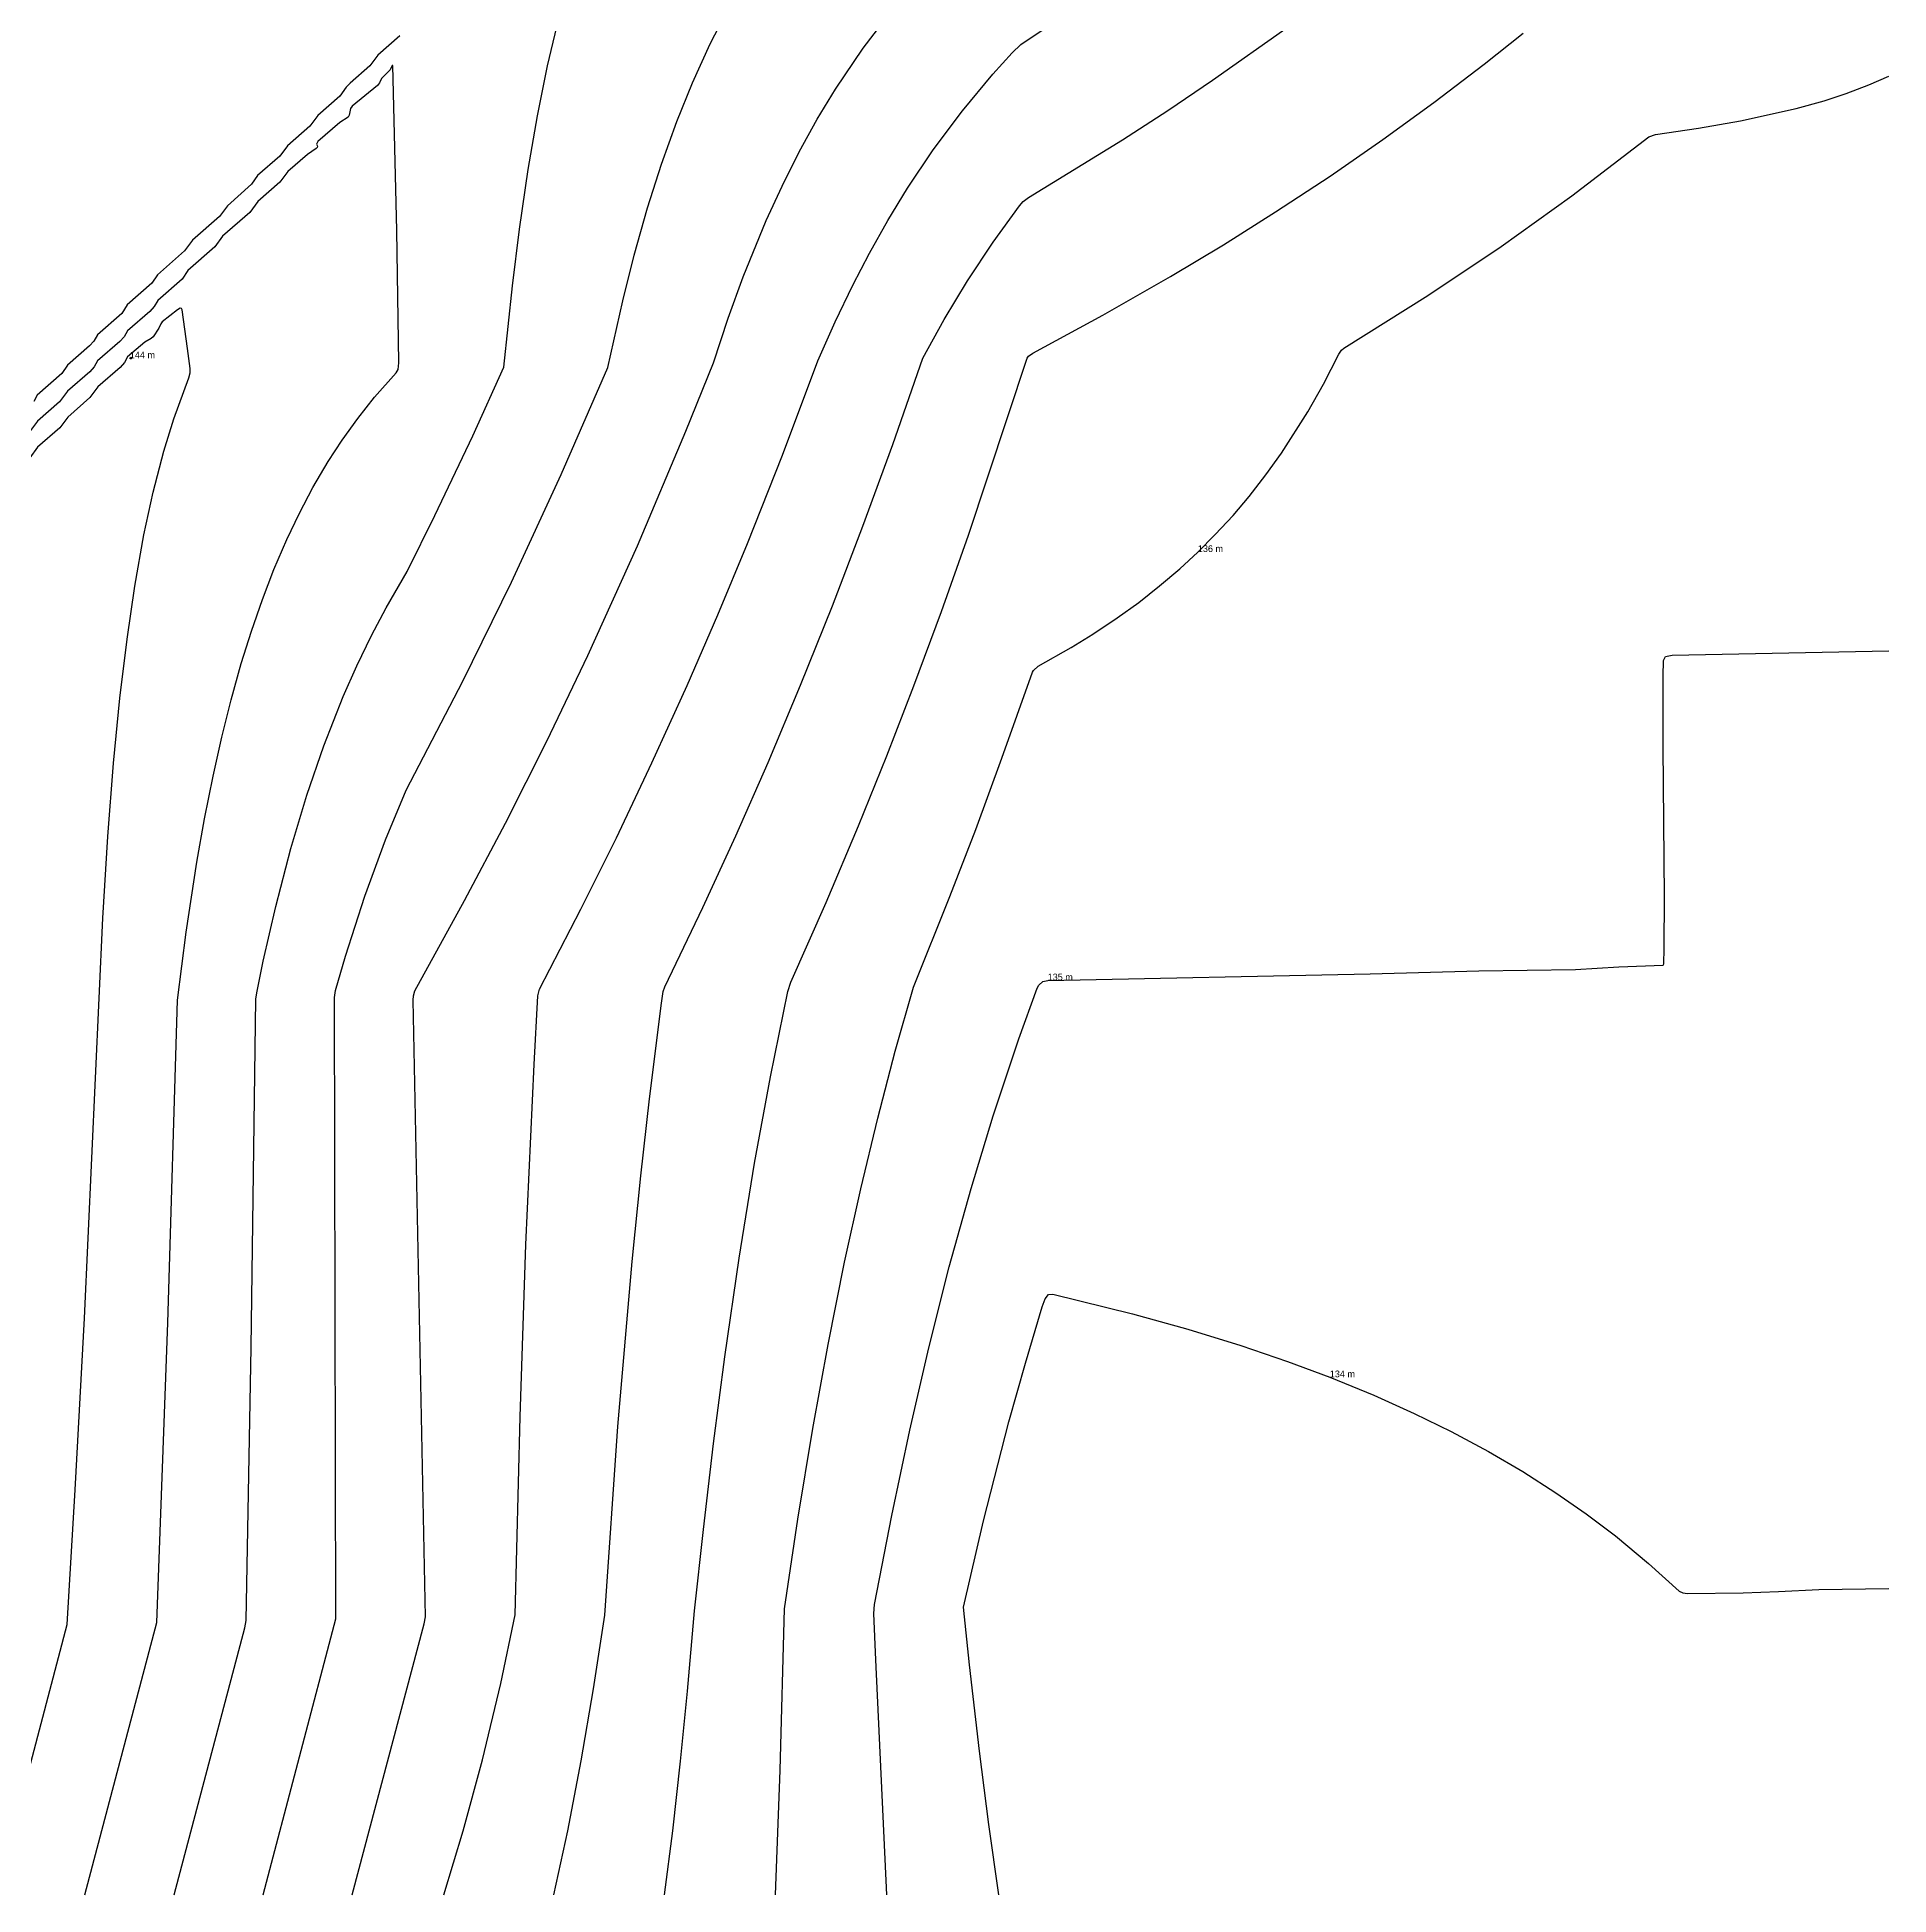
# Model space of a CAD drawing. Header units: metres. Extents: x 271913 to 272184, y 6677992 to 6678225.
# Drawn here: x 272085.8 to 272183.6, y 6677992.2 to 6678090.3 of the extents above; entities that cross this region are included whole.
import ezdxf

# ---------------------------------------------------------------- set-up
doc = ezdxf.new("R2010")
doc.units = ezdxf.units.M
doc.header["$MEASUREMENT"] = 0
for name, color, linetype in [('Contour_Line_Intermediate', 7, 'Continuous'), ('Contour_Line_Major', 7, 'Continuous'), ('FeatureAttribs', 7, 'Continuous')]:
    doc.layers.add(name, color=color, linetype=linetype)

# ---------------------------------------------------------------- blocks, each defined once
blk = doc.blocks.new('FEATURE')

msp = doc.modelspace()

# ---------------------------------------------------------------- linework, layer by layer
at = {"layer": 'Contour_Line_Intermediate', "color": 36, "true_color": 0x804000}
for points in [[(272107.246, 6677992.184, 139), (272108.273, 6677995.566, 139), (272109.287, 6677999.31, 139), (272110.258, 6678003.35, 139), (272111.018, 6678006.973, 139), (272111.28, 6678017.432, 139), (272111.587, 6678026.543, 139), (272112.019, 6678036.059, 139), (272112.221, 6678039.674, 139), (272112.298, 6678040.035, 139), (272114.494, 6678044.261, 139), (272116.37, 6678048.034, 139), (272118.248, 6678051.988, 139), (272120.104, 6678056.081, 139), (272121.723, 6678059.814, 139), (272123.291, 6678063.583, 139), (272125.143, 6678068.247, 139), (272127.022, 6678073.221, 139), (272127.932, 6678075.293, 139), (272128.859, 6678077.224, 139), (272129.744, 6678078.923, 139), (272130.71, 6678080.636, 139), (272131.755, 6678082.344, 139), (272133.119, 6678084.375, 139), (272134.663, 6678086.442, 139), (272136.269, 6678088.37, 139), (272137.287, 6678089.491, 139), (272137.747, 6678089.944, 139), (272141.281, 6678092.336, 139)], [(272097.7, 6677992.184, 141), (272101.541, 6678006.764, 141), (272101.465, 6678039.595, 141), (272101.529, 6678039.961, 141), (272102.055, 6678041.779, 141), (272103.073, 6678044.946, 141), (272104.164, 6678047.914, 141), (272105.262, 6678050.539, 141), (272108.251, 6678056.302, 141), (272110.824, 6678061.54, 141), (272113.457, 6678067.229, 141), (272115.912, 6678072.867, 141), (272116.711, 6678076.391, 141), (272117.313, 6678078.806, 141), (272118.017, 6678081.311, 141), (272118.747, 6678083.611, 141), (272119.56, 6678085.875, 141), (272120.386, 6678087.912, 141), (272121.326, 6678089.967, 141), (272122.317, 6678091.878, 141)], [(272118.911, 6677992.184, 137), (272119.344, 6677995.559, 137), (272119.762, 6677999.247, 137), (272120.131, 6678002.937, 137), (272120.505, 6678007.187, 137), (272120.964, 6678011.482, 137), (272121.499, 6678016.032, 137), (272122.093, 6678020.603, 137), (272122.85, 6678025.819, 137), (272123.668, 6678030.831, 137), (272124.505, 6678035.395, 137), (272125.434, 6678039.915, 137), (272125.59, 6678040.406, 137), (272127.459, 6678044.615, 137), (272129.171, 6678048.664, 137), (272130.662, 6678052.357, 137), (272132.093, 6678056.058, 137), (272133.548, 6678059.992, 137), (272134.974, 6678064.023, 137), (272138.082, 6678073.367, 137), (272138.158, 6678073.465, 137), (272138.385, 6678073.63, 137), (272142.08, 6678075.631, 137), (272145.659, 6678077.677, 137), (272148.459, 6678079.36, 137), (272151.21, 6678081.09, 137), (272154.092, 6678082.989, 137), (272156.872, 6678084.912, 137), (272159.565, 6678086.866, 137), (272162.226, 6678088.894, 137), (272164.296, 6678090.541, 137)], [(272088.278, 6677992.184, 143), (272092.077, 6678006.578, 143), (272092.662, 6678022.401, 143), (272093.17, 6678039.448, 143), (272093.628, 6678043.051, 143), (272094.197, 6678046.744, 143), (272094.605, 6678049.038, 143), (272095.053, 6678051.28, 143), (272095.515, 6678053.346, 143), (272096.009, 6678055.32, 143), (272096.542, 6678057.229, 143), (272097.078, 6678058.949, 143), (272097.656, 6678060.616, 143), (272098.271, 6678062.211, 143), (272098.947, 6678063.784, 143), (272099.611, 6678065.174, 143), (272100.332, 6678066.537, 143), (272101.139, 6678067.906, 143), (272101.879, 6678069.042, 143), (272102.701, 6678070.186, 143), (272103.591, 6678071.305, 143), (272104.722, 6678072.584, 143), (272104.827, 6678072.765, 143), (272104.872, 6678073.121, 143), (272104.772, 6678080.114, 143), (272104.549, 6678088.826, 143), (272104.523, 6678088.834, 143), (272104.419, 6678088.597, 143), (272103.957, 6678088.145, 143), (272103.856, 6678087.915, 143), (272103.734, 6678087.779, 143), (272102.398, 6678086.672, 143), (272102.308, 6678086.556, 143), (272102.242, 6678086.206, 143), (272102.191, 6678086.1, 143), (272101.755, 6678085.825, 143), (272100.591, 6678084.82, 143), (272100.51, 6678084.679, 143), (272100.566, 6678084.565, 143), (272100.555, 6678084.502, 143), (272100.492, 6678084.439, 143), (272100.035, 6678084.126, 143), (272098.996, 6678083.222, 143), (272098.583, 6678082.659, 143), (272097.415, 6678081.637, 143), (272096.996, 6678081.067, 143), (272095.557, 6678079.817, 143), (272095.145, 6678079.248, 143), (272093.711, 6678077.998, 143), (272093.414, 6678077.543, 143), (272092.124, 6678076.405, 143), (272091.944, 6678076.088, 143), (272091.715, 6678075.837, 143), (272090.529, 6678074.809, 143), (272090.356, 6678074.496, 143), (272090.126, 6678074.246, 143), (272088.942, 6678073.223, 143), (272088.766, 6678072.905, 143), (272088.54, 6678072.654, 143), (272087.354, 6678071.631, 143), (272086.941, 6678071.063, 143), (272085.767, 6678070.039, 143), (272085.352, 6678069.471, 143)], [(272130.667, 6677992.184, 135), (272130.082, 6678004.597, 135), (272129.98, 6678007.046, 135), (272130.011, 6678007.516, 135), (272130.918, 6678012.226, 135), (272131.872, 6678016.733, 135), (272132.877, 6678021.074, 135), (272133.965, 6678025.364, 135), (272135.113, 6678029.493, 135), (272136.28, 6678033.331, 135), (272137.643, 6678037.411, 135), (272138.611, 6678040.083, 135), (272138.703, 6678040.24, 135), (272138.912, 6678040.436, 135), (272139.165, 6678040.493, 135), (272156.217, 6678040.845, 135), (272161.948, 6678041.003, 135), (272167.059, 6678041.072, 135), (272169.348, 6678041.212, 135), (272171.691, 6678041.296, 135), (272171.724, 6678041.37, 135), (272171.749, 6678042.173, 135), (272171.771, 6678044.91, 135), (272171.699, 6678052.841, 135), (272171.703, 6678056.574, 135), (272171.712, 6678057.395, 135), (272171.821, 6678057.603, 135), (272172.168, 6678057.678, 135), (272183.624, 6678057.911, 135)]]:
    msp.add_polyline3d(points, dxfattribs=at)
at = {"layer": 'Contour_Line_Major', "color": 36, "true_color": 0x804000}
for points in [[(272092.989, 6677992.184, 142), (272096.727, 6678006.292, 142), (272096.804, 6678006.677, 142), (272097.072, 6678021.098, 142), (272097.318, 6678039.511, 142), (272097.357, 6678039.836, 142), (272097.703, 6678041.504, 142), (272098.365, 6678044.403, 142), (272099.166, 6678047.466, 142), (272100.01, 6678050.279, 142), (272100.904, 6678052.882, 142), (272101.931, 6678055.491, 142), (272102.646, 6678057.109, 142), (272103.423, 6678058.71, 142), (272104.202, 6678060.173, 142), (272105.304, 6678062.099, 142), (272106.776, 6678065.064, 142), (272108.781, 6678069.261, 142), (272110.426, 6678072.888, 142), (272110.884, 6678077.187, 142), (272111.25, 6678080.18, 142), (272111.706, 6678083.336, 142), (272112.193, 6678086.169, 142), (272112.727, 6678088.807, 142), (272113.324, 6678091.305, 142)], [(272102.41, 6677992.184, 140), (272106.203, 6678006.5, 140), (272106.273, 6678006.873, 140), (272105.633, 6678039.458, 140), (272105.638, 6678039.687, 140), (272105.711, 6678039.943, 140), (272108.347, 6678044.711, 140), (272110.515, 6678048.809, 140), (272112.689, 6678053.125, 140), (272114.863, 6678057.665, 140), (272117.482, 6678063.46, 140), (272120.046, 6678069.512, 140), (272121.493, 6678073.116, 140), (272122.277, 6678075.488, 140), (272123.069, 6678077.668, 140), (272124.29, 6678080.648, 140), (272125.122, 6678082.458, 140), (272126.035, 6678084.268, 140), (272126.985, 6678085.986, 140), (272127.952, 6678087.58, 140), (272129.407, 6678089.736, 140), (272130.973, 6678091.779, 140)], [(272104.921, 6678090.398, 142), (272103.757, 6678089.375, 142), (272103.334, 6678088.806, 142), (272102.289, 6678087.897, 142), (272102.09, 6678087.685, 142), (272101.746, 6678087.215, 142), (272100.582, 6678086.192, 142), (272100.158, 6678085.623, 142), (272098.985, 6678084.593, 142), (272098.571, 6678084.032, 142), (272097.406, 6678083.009, 142), (272097.089, 6678082.554, 142), (272095.819, 6678081.417, 142), (272095.396, 6678080.848, 142), (272093.958, 6678079.597, 142), (272093.543, 6678079.029, 142), (272092.115, 6678077.778, 142), (272091.815, 6678077.323, 142), (272090.518, 6678076.179, 142), (272090.227, 6678075.732, 142), (272088.939, 6678074.595, 142), (272088.75, 6678074.27, 142), (272088.524, 6678074.027, 142), (272087.352, 6678073.003, 142), (272087.052, 6678072.549, 142), (272085.755, 6678071.411, 142), (272085.57, 6678071.086, 142)], [(272113.067, 6677992.184, 138), (272113.799, 6677995.566, 138), (272114.511, 6677999.264, 138), (272115.163, 6678003.075, 138), (272115.75, 6678006.962, 138), (272116.444, 6678016.932, 138), (272117.194, 6678025.641, 138), (272117.654, 6678030.175, 138), (272118.114, 6678034.243, 138), (272118.759, 6678039.288, 138), (272118.849, 6678039.905, 138), (272118.924, 6678040.163, 138), (272120.936, 6678044.35, 138), (272122.681, 6678048.135, 138), (272124.387, 6678052.009, 138), (272126.103, 6678056.092, 138), (272127.787, 6678060.291, 138), (272129.393, 6678064.488, 138), (272130.971, 6678068.811, 138), (272132.559, 6678073.36, 138), (272133.69, 6678075.406, 138), (272134.929, 6678077.452, 138), (272136.288, 6678079.503, 138), (272137.675, 6678081.413, 138), (272137.874, 6678081.64, 138), (272138.143, 6678081.851, 138), (272143.116, 6678084.901, 138), (272145.506, 6678086.449, 138), (272147.882, 6678088.047, 138), (272151.878, 6678090.879, 138)], [(272124.777, 6677992.184, 136), (272125.018, 6677998.779, 136), (272125.247, 6678007.289, 136), (272125.958, 6678012.037, 136), (272126.748, 6678016.813, 136), (272127.558, 6678021.258, 136), (272128.428, 6678025.6, 136), (272129.283, 6678029.489, 136), (272130.178, 6678033.218, 136), (272131.103, 6678036.752, 136), (272132.069, 6678040.14, 136), (272133.991, 6678044.928, 136), (272135.36, 6678048.471, 136), (272136.749, 6678052.227, 136), (272138.36, 6678056.771, 136), (272138.422, 6678056.871, 136), (272138.663, 6678057.087, 136), (272140.397, 6678058.078, 136), (272141.556, 6678058.789, 136), (272142.837, 6678059.641, 136), (272143.975, 6678060.465, 136), (272145.08, 6678061.332, 136), (272146.145, 6678062.24, 136), (272147.102, 6678063.124, 136), (272148.023, 6678064.045, 136), (272148.96, 6678065.061, 136), (272149.812, 6678066.063, 136), (272150.702, 6678067.201, 136), (272151.524, 6678068.347, 136), (272152.911, 6678070.524, 136), (272153.738, 6678071.994, 136), (272154.547, 6678073.583, 136), (272154.693, 6678073.793, 136), (272154.814, 6678073.894, 136), (272159.263, 6678076.673, 136), (272163.135, 6678079.263, 136), (272166.863, 6678081.94, 136), (272170.942, 6678085.064, 136), (272171.287, 6678085.191, 136), (272173.569, 6678085.524, 136), (272175.778, 6678085.908, 136), (272178.717, 6678086.555, 136), (272180.197, 6678086.965, 136), (272181.375, 6678087.348, 136), (272182.568, 6678087.802, 136), (272183.624, 6678088.273, 136)], [(272083.567, 6677992.184, 144), (272087.335, 6678006.475, 144), (272087.76, 6678013.578, 144), (272088.247, 6678022.658, 144), (272089.233, 6678043.779, 144), (272089.496, 6678048.099, 144), (272089.797, 6678051.977, 144), (272090.13, 6678055.413, 144), (272090.502, 6678058.518, 144), (272090.912, 6678061.321, 144), (272091.396, 6678064.032, 144), (272091.884, 6678066.29, 144), (272092.448, 6678068.46, 144), (272092.974, 6678070.167, 144), (272093.771, 6678072.329, 144), (272093.836, 6678072.586, 144), (272093.837, 6678072.814, 144), (272093.695, 6678073.881, 144), (272093.414, 6678075.914, 144), (272093.374, 6678075.994, 144), (272093.311, 6678076, 144), (272093.173, 6678075.923, 144), (272092.365, 6678075.288, 144), (272092.285, 6678075.186, 144), (272092.187, 6678074.954, 144), (272091.883, 6678074.502, 144), (272091.777, 6678074.406, 144), (272091.443, 6678074.219, 144), (272090.536, 6678073.439, 144), (272090.371, 6678073.13, 144), (272090.144, 6678072.873, 144), (272088.954, 6678071.85, 144), (272088.543, 6678071.282, 144), (272087.366, 6678070.259, 144), (272086.954, 6678069.691, 144), (272085.778, 6678068.667, 144), (272085.368, 6678068.098, 144)], [(272090.768, 6678073.378, 144), (272090.726, 6678073.328, 144), (272090.677, 6678073.324, 144), (272090.654, 6678073.359, 144), (272090.729, 6678073.425, 144), (272090.768, 6678073.378, 144)], [(272136.58, 6677992.184, 134), (272136.054, 6677995.9, 134), (272135.558, 6677999.781, 134), (272135.031, 6678004.33, 134), (272134.722, 6678007.39, 134), (272135.77, 6678011.938, 134), (272137.117, 6678017.169, 134), (272137.985, 6678020.269, 134), (272138.875, 6678023.257, 134), (272139.039, 6678023.675, 134), (272139.201, 6678023.894, 134), (272139.438, 6678023.912, 134), (272143.654, 6678022.873, 134), (272146.57, 6678022.062, 134), (272149.371, 6678021.198, 134), (272151.838, 6678020.36, 134), (272154.077, 6678019.525, 134), (272156.396, 6678018.577, 134), (272158.542, 6678017.615, 134), (272160.489, 6678016.661, 134), (272162.458, 6678015.606, 134), (272164.274, 6678014.543, 134), (272166.02, 6678013.429, 134), (272167.621, 6678012.318, 134), (272169.176, 6678011.144, 134), (272170.928, 6678009.697, 134), (272172.541, 6678008.231, 134), (272172.742, 6678008.131, 134), (272172.987, 6678008.102, 134), (272175.915, 6678008.139, 134), (272177.797, 6678008.202, 134), (272179.918, 6678008.324, 134), (272183.624, 6678008.374, 134)]]:
    msp.add_polyline3d(points, dxfattribs=at)

# ---------------------------------------------------------------- block references
at = {"layer": 'FeatureAttribs'}
ref = msp.add_blockref('FEATURE', (272090.654, 6678073.359, 144), dxfattribs=at)
ref.add_attrib('NAME', '144 m', (272090.654, 6678073.359, 144), dxfattribs={"color": 7, "height": 0.3573})
ref = msp.add_blockref('FEATURE', (272147.102, 6678063.124, 136), dxfattribs=at)
ref.add_attrib('NAME', '136 m', (272147.102, 6678063.124, 136), dxfattribs={"color": 7, "height": 0.3573})
ref = msp.add_blockref('FEATURE', (272139.165, 6678040.493, 135), dxfattribs=at)
ref.add_attrib('NAME', '135 m', (272139.165, 6678040.493, 135), dxfattribs={"color": 7, "height": 0.3573})
ref = msp.add_blockref('FEATURE', (272154.077, 6678019.525, 134), dxfattribs=at)
ref.add_attrib('NAME', '134 m', (272154.077, 6678019.525, 134), dxfattribs={"color": 7, "height": 0.3573})

doc.saveas('drawing.dxf')
